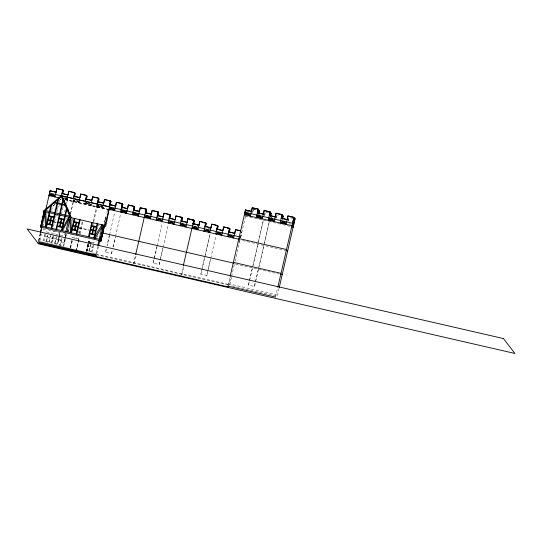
<?xml version="1.0" encoding="UTF-8"?>
<svg xmlns="http://www.w3.org/2000/svg" width="542" height="542" viewBox="0 0 542 542"><rect width="100%" height="100%" fill="white"/><g stroke="black" fill="none" stroke-linecap="round" stroke-linejoin="round"><path stroke-width="0.41" stroke-dasharray="2.71 2.03" d="M66.165 199.51L65.392 197.762M101.95 207.81L101.815 206.814M66.991 198.203L66.591 200.073L66.293 198.785L64.173 197.844L66.47 198.358L66.219 199.585M85.263 201.339L84.83 203.867L85.196 202.281M91.056 203.528L90.785 205.235L91.151 203.65M93.265 221.319L97.174 204.077M102.966 206.265L102.689 207.979L103.061 206.387M68.407 231.183L68.753 229.605M39.281 240.682L41.084 232.708M64.837 238.561L63.895 242.653L57.94 241.278L59.241 235.54M59.424 234.72L59.979 232.261M63.895 242.653L65.189 236.908M65.379 236.088L65.934 233.629L65.026 237.742M86.916 251.637L88.542 244.462M88.719 243.67L89.626 239.679M111.53 253.615L112.269 250.329L111.53 253.615L105.575 252.24L106.313 248.961M109.477 235.018L107.059 245.682L109.349 235.885M113.014 247.05L115.243 237.206M134.369 263.398L136.178 255.424M162.939 248.216L159.165 264.571L153.21 263.202L157.112 245.98M159.165 264.571L160.466 258.832M160.649 258.012L162.878 248.168M182.004 274.36L183.813 266.386M206.8 275.532L210.513 259.13L206.8 275.532L200.845 274.164L204.747 256.942M231.448 277.348L229.639 285.322L96.591 254.706M231.624 276.549L234.517 263.791L278.866 273.995M258.405 269.293L254.435 286.494L248.48 285.126L252.382 267.904M254.435 286.494L258.331 269.272M279.083 288.31L277.274 296.284L230.458 285.512M38.678 240.783L40.514 232.843M39.959 240.384L41.429 234.036M43.435 225.499L43.794 223.941M43.929 228.792L43.794 229.388L43.902 228.751M43.766 229.347L44.986 229.659L45.121 229.063M44.708 233.954L43.069 241.115L60.69 245.167L62.147 238.805M45.44 234.022L43.949 240.567L51.686 242.342L52.994 236.678M51.619 210.425L52.56 206.346L55.115 204.144M46.355 241.109L47.262 237.172L44.844 236.617M47.682 235.363L47.317 236.935L44.898 236.38M46.592 241.163L47.5 237.233L49.925 237.789L49.017 241.718M47.92 235.418L47.554 236.989L49.979 237.552L50.345 235.98M50.453 230.262L50.345 230.892L49.153 230.621M49.261 241.773L50.169 237.843L52.588 238.399M50.948 234.462L50.223 237.606L52.642 238.162M53.57 226.407L56.138 215.296M56.944 211.814L57.472 209.517M57.648 208.751L58.529 204.93L60.616 205.411M59.044 202.708L59.417 201.089M54.051 231.116L53.915 231.712L54.024 231.082L51.91 230.628M53.001 236.59L51.686 242.342M54.078 235.181L52.405 242.511L60.142 244.293L61.639 237.748M61.354 214.436L63.292 206.028M54.81 243.053L55.718 239.124L53.299 238.568M56.321 236.522L55.772 238.887L53.353 238.324M55.047 243.107L55.955 239.178L58.38 239.733L57.472 243.663M56.375 237.369L56.009 238.941L58.434 239.496L59.342 235.567M58.787 232.179L58.678 232.809L59.871 233.087L59.979 232.45M66.537 199.998L66.903 198.406M67.33 198.169L66.91 199.68M67.648 198.582L67.337 200.242L67.743 198.704M57.94 241.278L58.882 237.193M59.071 236.373L60.013 232.288M64.681 211.739L65.06 210.1M66.625 203.657L67.757 198.751M57.716 243.717L58.624 239.788L61.043 240.343M59.586 235.621L58.678 239.55L61.097 240.106M65.839 219.449L66.117 218.23M64.173 233.446L64.037 234.042L65.23 234.32L65.338 233.683L66.531 233.961M72.919 201.129L73.285 199.537M73.238 201.536L73.604 199.951M70.446 213.927L73.698 200.073M70.501 214.029L73.712 200.12M74.03 199.713L73.637 201.258M63.549 245.567L65.386 237.633M65.568 236.834L66.3 233.663M63.597 246.664L65.243 239.517M65.975 236.339L66.348 234.754M74.01 201.746L74.349 200.12M74.525 199.93L74.037 201.78C74.742 199.652 78.888 200.554 78.502 202.81L78.902 200.94M68.238 231.976L68.78 229.645M72.282 218.765L72.025 222.267M78.346 201.062L78.075 202.254L77.303 200.506M79.24 200.913L78.82 202.423M79.559 201.319L79.247 202.979L79.654 201.441M70.236 247.199L72.526 237.098L79.437 238.69L76.964 249.564M70.514 248.006L72.526 239.273M70.541 248.046L72.553 239.313M85.507 202.688L85.202 204.354L85.609 202.816M89.206 203.243L90.013 205.032L90.257 203.799L85.792 202.776L85.575 204.036L85.941 202.451M86.253 202.864C83.983 206.306 90.663 200.601 90.412 205.553L90.812 203.677M85.948 204.524L86.429 202.674M79.45 233.893L82.235 221.841M86.408 203.772L87.133 200.628M76.097 250.966L78.116 242.233M78.299 241.441L78.847 239.056L72.926 237.721M76.131 251L78.875 239.097M80.06 233.961L82.858 221.841M91.463 204.056L91.158 205.723L91.557 204.185M96.74 206.61L97.106 205.018M93.082 245.363L91.686 251.427L86.91 250.316L88.644 242.789M86.923 250.329L88.319 244.273M92.939 225.16L93.509 222.694M93.698 221.874L97.418 205.432M97.851 205.188L97.452 206.739M98.339 205.411L97.851 207.261L98.163 205.601M97.851 207.261L98.102 206.035L102.594 207.098L102.323 208.291C102.648 206.17 99.166 205.282 98.007 206.861M98.312 206.516L99.044 203.372M89.173 250.838L90.108 246.786L87.845 246.271M90.907 243.311L90.162 246.549L87.899 246.027M89.41 250.892L90.345 246.847L92.607 247.362M101.916 207.769L102.167 206.543M92.14 252.159L94.328 242.62L88.373 241.251L86.185 250.79L92.133 252.145M97.492 229.07L97.872 227.437M98.204 226.007L98.481 224.794M102.289 208.257L102.716 206.421M103.373 206.8L103.061 208.46L103.468 206.922M96.022 253.141L97.492 246.793M96.713 254.035L98.359 246.888M104.674 221.759L105.419 218.514M105.297 219.767L105.988 216.692M105.575 252.24L106.327 248.968M109.538 235.065L114.782 212.024M113.034 247.071L115.304 237.254M115.493 236.434L120.737 213.392M133.427 264.239L135.534 255.268M153.21 263.202L156.984 246.847M157.173 246.027L162.417 222.986M163.128 247.396L168.372 224.354M180.879 275.993L183.169 266.224M208.602 229.327L208.907 227.999M209.212 228.887L209.537 227.457M205.127 255.296L210.052 233.948M200.845 274.164L204.619 257.809M204.808 256.989L210.093 234.09M210.763 258.358L216.007 235.316M228.053 285.322L229.971 277.172M228.514 286.955L230.804 277.186M238.826 242.701L239.395 240.235M240.485 237.626L241.705 232.322M235.086 261.325L240.018 239.977M240.587 237.511L245.512 216.156M240.621 237.667L241.881 231.563M253.338 209.117L252.511 212.688L251.766 212.518M252.626 212.837L253.283 209.984M258.771 215.093L259.076 213.772M252.951 265.438L258.256 242.443M258.446 241.624L263.317 220.194M264.421 215.431L265.241 211.861M248.48 285.126L252.45 267.924M252.64 267.104L257.931 244.171M258.121 243.351L263.419 220.418M264.537 215.581L265.356 212.01L269.083 212.864M258.9 266.806L264.211 243.812M264.401 242.992L269.272 221.563M258.595 268.473L263.886 245.54M264.076 244.72L269.374 221.786M276.495 217.457L277.152 214.598M276.44 218.318L277.267 214.747L278.757 215.093M288.236 220.912L289.062 217.335M288.351 221.061L289.177 217.484L292.897 218.345M275.505 297.077L277.606 288.134M38.529 240.729L40.264 233.345M86.164 251.691L87.899 244.306M88.095 243.487L89.057 239.381M104.2 223.229L105.04 219.991M105.25 219.178L106.34 215.167M106.808 213.162L106.977 212.498M107.18 211.719L107.783 209.375M97.716 204.788L97.113 207.091L96.679 206.536M73.61 201.224L74.979 199.971M85.514 203.961L86.889 202.708M246.414 215.926L246.203 216.258M258.168 219.07L258.317 218.663M270.228 221.407L270.018 221.732M96.672 237.782L99.308 233.467M59.606 200.276L60.704 199.327M52.804 206.197L54.722 204.551M59.823 200.147L61.097 199.049M98.8 205.452L97.425 206.705L97.702 205.513L102.194 206.577M254.083 209.287L255.567 209.632M253.453 209.266L255.682 209.781M258.466 214.063L259.537 214.388M282.28 219.544L283.141 219.808M246.671 211.468L248.907 211.983M270.485 216.949L271.976 217.295M289.293 223.785L290.776 224.124M245.458 216.082L291.447 226.664M64.606 198.331L66.842 198.839M86.219 203.331L90.656 204.32M64.647 199.165L108.644 209.347M65.02 199.646L107.729 209.476M65.074 199.693L107.783 209.551M242.477 240.54L285.187 250.37M47.662 213.345L49.688 213.812M56.835 215.452L58.224 215.777M54.22 221.847L55.867 222.227M78.725 227.471L88.719 229.781M53.834 222.213L56.293 222.782M79.295 228.074L89.145 230.343M78.597 228.04L80.69 228.528M78.536 231.488L79.931 231.813M78.204 232.044L79.796 232.41M47.872 229.666L49.261 229.984M55.243 231.393L57.384 231.888M53.888 231.678L55.074 231.949M62.892 235.641L45.271 231.59M88.834 241.983L91.334 242.559L90.399 246.603L92.662 247.125M88.847 241.996L93.61 243.094M228.426 283.737L276.061 294.699M59.058 245.458L61.524 246.021M92.729 253.202L95.196 253.771M96.015 253.961L229.07 284.577M247.985 211.739L248.466 211.861M271.806 217.22L271.115 216.969M101.117 205.987L101.537 206.373M78.746 201.583L74.308 200.594M78.129 202.329L78.373 201.096L73.908 200.073M72.865 201.055L73.292 201.61"/><path stroke-width="0.81" d="M149.572 218.243L149.524 218.69L149.802 217.505L145.337 216.475L145.06 217.667C145.649 215.533 149.274 216.231 149.572 218.243L149.904 216.793M49.417 196.055L49.044 195.574L50.088 190.737L56.043 192.105M54.999 196.942L56.869 188.535L62.825 189.903L62.059 193.84M114.545 210.642L116.408 202.234L122.363 203.602L121.604 207.539M120.5 212.017L122.363 203.602M126.455 213.385L128.319 204.971L134.274 206.346L133.515 210.282M132.404 214.754L134.274 206.346M138.359 216.123L140.229 207.715L146.184 209.083L145.425 213.02M150.269 218.866L152.139 210.452L158.095 211.827L157.329 215.763M156.225 220.235L158.095 211.827M162.18 221.603L164.043 213.196L169.998 214.564L169.239 218.501M168.135 222.972L169.998 214.564M174.09 224.347L175.954 215.933L181.909 217.301L181.15 221.244M180.039 225.716L181.909 217.301M185.994 227.084L187.864 218.677L193.819 220.045L193.06 223.982M197.905 229.828L199.774 221.414L205.73 222.782L204.964 226.725M203.86 231.197L205.73 222.782M209.815 232.565L211.678 224.158L217.633 225.526L216.875 229.462M215.77 233.934L217.633 225.526M221.725 235.303L223.589 226.895L229.544 228.263L228.785 232.206M227.674 236.678L229.544 228.263M233.629 238.046L235.499 229.639L240.709 230.838M250.397 216.129L252.26 207.722L251.549 211.441L245.485 209.923L230.16 276.352M256.346 217.505L258.216 209.09L252.26 207.722M262.301 218.873L264.171 210.459L270.126 211.834L269.367 215.77M268.256 220.242L270.126 211.834M274.211 221.61L276.081 213.202L282.036 214.571L281.271 218.507M280.167 222.979L282.036 214.571M286.122 224.354L287.985 215.94L293.94 217.315L277.795 287.307M279.259 287.511L293.147 227.118L292.077 225.723L293.94 217.315M99.233 241.271L100.859 241.644L104.687 224.944M104.836 224.205L105.134 222.742M104.01 226.095L105.649 226.468L109.653 206.902L62.018 195.94L61.625 195.425L43.252 211.258L44.275 212.6M103.732 225.248L100.507 239.639L103.82 225.364M41.551 228.243L40.575 226.976L44.146 211.495L61.375 196.644M44.119 212.423L40.996 225.973L44.126 211.461M41.28 225.377L42.019 222.24M42.92 218.345L43.638 215.228M43.888 214.063L44.234 212.572M40.697 232.051L41.795 227.288M42.039 226.055L45.338 211.766M45.63 210.357L50.088 190.737M45.914 226.949L49.207 212.66M49.485 211.468L50.806 205.757M46.504 227.084L49.803 212.796M50.081 211.604L51.585 205.079M56.158 192.254L56.869 188.535M49.43 223.995L50.189 220.709L48.089 220.228M51.077 216.847L50.318 220.14L48.224 219.652M49.999 224.124L50.758 220.838L52.852 221.326M51.646 216.983L50.887 220.269L52.987 220.75M51.273 228.182L54.566 213.894M54.844 212.701L57.852 199.68M51.863 228.317L55.162 214.029M55.44 212.837L58.631 199.009M61.449 195.858L62.825 189.903M62.554 193.494L63.251 190.459L62.676 193.589M56.036 229.28L59.335 214.984M59.606 213.799L62.797 199.964M56.625 229.415L59.925 215.127M60.203 213.934L63.211 200.913M59.552 226.326L60.311 223.04L58.211 222.559M61.199 219.178L60.44 222.464L58.346 221.983M60.121 226.454L60.88 223.168L62.974 223.65M61.768 219.314L61.009 222.599L63.109 223.08M67.398 197.227L68.773 191.272L74.728 192.64L73.969 196.583M68.068 194.991L68.773 191.272M61.395 230.513L64.694 216.224M64.965 215.032L66.47 208.507M61.984 230.648L65.284 216.36M65.562 215.167L66.883 209.456M73.353 198.596L74.728 192.64M65.86 231.536L69.159 217.247M74.457 196.231L75.162 193.203L74.586 196.326M67.052 231.813L70.345 217.525L61.348 196.611M70.921 232.701L74.22 218.412M71.517 232.843L74.816 218.548M79.308 199.964L80.683 194.009L86.639 195.384L85.88 199.32M79.972 197.735L80.683 194.009M74.437 229.747L75.196 226.461L73.095 225.98M76.083 222.606L75.324 225.892L73.231 225.411M75.006 229.883L75.765 226.597L77.865 227.078M76.659 222.735L75.9 226.021L77.994 226.509M76.28 233.934L79.579 219.645M76.876 234.076L80.175 219.781M85.263 201.339L86.639 195.384M86.368 198.975L87.066 195.94L86.496 199.07M91.219 202.708L92.594 196.753L98.549 198.121L97.79 202.058M91.883 200.472L92.594 196.753M88.481 236.746L91.781 222.457M89.078 236.881L92.377 222.593M97.174 204.077L98.549 198.121M98.278 201.712L98.976 198.684L98.407 201.807M91.998 233.792L92.757 230.506L90.663 230.025M93.651 226.644L92.892 229.937L90.799 229.449M92.574 233.92L93.332 230.635L95.426 231.116M94.22 226.78L93.461 230.065L95.561 230.546M93.841 237.979L97.14 223.69M94.437 238.114L97.736 223.826M103.129 205.445L104.504 199.49L110.46 200.865L109.694 204.801M103.793 203.216L104.504 199.49M99.2 239.212L102.499 224.923M97.858 245.201L98.956 240.438L99.64 241.332L98.542 246.095M100.859 241.644L100.121 240.675L103.691 225.194L104.437 226.163M100.663 239.842L103.949 225.533M104.166 225.811L100.866 240.099L104.179 225.831M104.294 225.98L101.11 240.418L100.392 239.483L40.894 225.838M109.084 206.82L110.46 200.865M109.382 208.087L109.653 206.902L104.884 225.472L43.252 211.258M110.189 204.456L110.886 201.421L109.396 201.082M110.311 204.551L110.886 201.421M109.89 209.137L110.256 207.545M110.222 209.253L110.588 207.681M110.995 207.566L110.663 208.995L112.424 208.887L113.529 209.375M110.493 204.754L115.703 205.953L116.408 202.234M121.923 207.952L122.797 204.165L122.052 208.033M121.794 211.875L122.167 210.289M122.133 211.997L122.499 210.425M122.573 211.732L122.905 210.303M123.42 210.255L123.115 211.583L125.432 212.112M126.09 211.312L125.71 213.209C126.09 210.906 121.848 209.876 121.245 212.186L121.516 210.994L125.981 212.024M127.607 208.697L121.544 207.173L127.607 208.697L128.319 204.971M133.827 210.689L134.701 206.902L133.955 210.77M133.705 214.618L134.07 213.026M134.043 214.734L134.402 213.162M134.484 214.476L134.816 213.047M135.331 212.999L135.026 214.32L137.343 214.856M137.993 214.056L137.614 215.953C138 213.643 133.752 212.613 133.149 214.923L133.427 213.731L137.892 214.761M139.518 211.434L133.447 209.917L139.518 211.434L140.229 207.715M146.184 209.083L135.73 254.442M145.737 213.433L146.611 209.646L145.866 213.514M146.394 217.213L146.719 215.784M147.241 215.736L146.929 217.064L149.253 217.593M151.591 213.46L152.139 210.452M157.647 216.17L158.521 212.383L157.031 212.037M157.776 216.251L158.521 212.383M158.298 219.957L158.63 218.521M158.84 219.801L159.145 218.48M161.712 220.242L161.435 221.434C161.814 219.124 157.573 218.094 156.97 220.404L157.241 219.212L160.994 220.106M163.501 216.204L164.043 213.196M169.558 218.914L170.432 215.12L168.941 214.781M169.687 218.995L170.432 215.12M170.208 222.694L170.54 221.265M171.055 221.217L170.75 222.545L173.067 223.074M173.616 222.986L173.345 224.171C173.725 221.868 169.483 220.838 168.88 223.148L169.151 221.956L172.905 222.85M175.242 219.659L169.179 218.135L175.242 219.659L175.954 215.933M181.462 221.651L182.336 217.864L180.852 217.518M181.59 221.732L182.336 217.864M182.119 225.438L182.451 224.002M182.966 223.961L182.661 225.282L184.463 225.519M185.527 225.723L185.249 226.915C185.635 224.605 181.387 223.575 180.784 225.885L181.062 224.693L184.808 225.587M187.153 222.396L181.082 220.879L187.153 222.396L187.864 218.677M193.819 220.045L183.365 265.404M193.372 224.395L194.246 220.601L192.017 220.093M193.501 224.476L194.246 220.601M194.029 228.175L194.354 226.746M194.876 226.698L194.564 228.019L196.373 228.263M197.437 228.467L197.159 229.652C197.539 227.349 193.298 226.319 192.695 228.629L192.972 227.437L196.719 228.331M199.063 225.133L192.993 223.616L199.063 225.133L199.774 221.414M205.282 227.132L206.156 223.345L203.921 222.83M205.581 226.468L206.156 223.345M209.347 231.204L209.07 232.396C209.449 230.086 205.208 229.056 204.605 231.366L204.876 230.174L208.629 231.068M210.973 227.877L204.903 226.36L210.973 227.877L211.631 225.018M217.193 229.876L218.067 226.082L215.831 225.567M217.491 229.212L218.067 226.082M221.251 233.941L220.98 235.133C221.36 232.83 217.118 231.8 216.515 234.11L216.786 232.918L220.54 233.812M222.877 230.614L216.814 229.097L222.877 230.614L223.541 227.762M229.097 232.613L229.971 228.826L227.742 228.311M229.401 231.949L229.971 228.826M234.788 233.358L228.717 231.84L234.788 233.358L235.445 230.499M245.485 209.923L244.496 214.835L292.077 225.723M245.824 214.497L246.19 212.911M246.569 214.666L246.935 213.081M246.745 214.476L247.03 212.992M247.328 214.605L247.653 213.175M247.857 214.503L248.161 213.182M248.304 215.127L248.663 213.562M257.457 213.026L258.216 209.09M257.714 217.308L258.1 215.648M258.588 213.521L259.293 210.486L257.802 210.147M258.717 213.616L259.293 210.486M258.473 217.41L258.846 215.818M258.656 217.22L258.934 215.736M259.232 217.342L259.564 215.912M259.76 217.247L260.065 215.919M260.214 217.87L260.573 216.299M263.459 214.185L257.389 212.66L263.459 214.185L264.171 210.459M269.625 220.045L270.004 218.385M270.499 216.258L271.196 213.23L269.713 212.884M270.627 216.353L271.196 213.23M270.383 220.147L270.844 218.473M270.56 219.957L270.898 218.514M271.142 220.086L271.474 218.656M271.522 220.648L271.827 219.327M272.118 220.608L272.484 219.043M275.37 216.922L269.299 215.404L275.37 216.922L276.081 213.202M282.409 219.002L283.107 215.967L281.616 215.628M282.707 218.351L283.107 215.967M282.294 222.891L282.755 221.217M282.47 222.701L282.802 221.258M283.053 222.823L283.385 221.393M284.028 223.351L284.394 221.78M287.28 219.666L281.21 218.141L287.28 219.666L287.985 215.94M293.093 227.044L295.017 218.711L293.527 218.365M295.017 218.711L293.147 227.118L291.447 226.664M40.46 232.525L41.619 227.599M62.411 228.826L68.665 217.132M62.479 230.763L68.739 219.07M94.857 236.292L101.896 224.781M95.046 238.256L102.079 226.746M51.124 195.296L53.468 195.377M98.556 201.936L102.987 202.965M206.475 230.763L208.284 231M218.385 233.5L220.194 233.744M230.296 236.244L232.098 236.481M159.443 219.767L161.164 220.337M114.755 206.163L115.1 206.238M197.098 225.126L197.654 225.248M88.807 199.659L86.673 199.273M253.121 208.04L258.331 209.239M264.286 210.608L270.241 211.983M276.196 213.352L282.152 214.72M288.1 216.089L294.055 217.464M257.917 210.296L259.401 210.635M269.821 213.033L271.312 213.379M281.732 215.777L283.222 216.116M293.642 218.514L295.133 218.86M245.601 210.072L251.549 211.441M244.93 212.308L292.565 223.263M56.985 188.684L62.933 190.052M68.888 191.421L74.098 192.62M80.799 194.158L86.009 195.357M92.709 196.902L97.919 198.101M105.358 199.815L110.568 201.014M116.523 202.383L122.478 203.751M128.434 205.12L134.389 206.495M140.344 207.864L146.299 209.232M152.255 210.601L158.203 211.976M164.158 213.345L170.113 214.713M176.069 216.082L182.024 217.45M187.979 218.826L193.934 220.194M199.89 221.563L205.838 222.931M217.748 225.675L211.678 224.158M229.659 228.412L223.589 226.895M240.824 230.987L235.499 229.639M109.511 201.231L111.002 201.57M121.422 203.968L122.912 204.314M67.953 194.842L61.998 193.474L67.323 194.822M79.857 197.586L73.908 196.218L79.227 197.566M91.767 200.323L85.927 199.104M103.678 203.067L97.838 201.841M157.268 215.398L163.338 216.915L157.383 215.547M50.203 190.886L55.413 192.085M74.335 196.773L75.135 197.017M86.246 199.517L87.045 199.761M98.149 202.254L98.895 202.423M110.06 204.991L110.805 205.167M122.716 207.904L122.085 207.884M134.626 210.648L133.996 210.621M49.539 193.115L240.079 236.962M217.931 233.609L219.422 233.954M238.941 238.575L286.576 249.537M49.044 195.574L59.722 198.026M108.59 209.273L239.584 239.415M286.007 250.56L287.653 250.939M54.715 202.383L57.1 202.932M57.696 203.067L61.863 204.029M62.459 204.165L64.844 204.713M54.146 202.877L56.964 203.528M57.56 203.663L61.727 204.619M62.323 204.761L65.142 205.404M45.298 210.506L69.749 216.129M49.119 215.77L53.882 216.868M59.241 218.101L64.003 219.198M74.125 221.529L78.888 222.627M91.693 225.567L96.456 226.664M48.983 216.366L53.746 217.464M59.105 218.697L63.868 219.795M73.99 222.125L78.753 223.216M91.557 226.163L96.32 227.261M233.446 262.396L281.081 273.358M102.682 232.999L234.09 263.236M280.512 274.374L282.152 274.753M47.33 223.514L52.093 224.612M57.452 225.845L62.215 226.935M72.337 229.266L77.106 230.364M89.904 233.311L94.667 234.408M47.195 224.11L51.957 225.208M57.316 226.441L62.079 227.532M72.201 229.862L76.964 230.96M89.769 233.907L94.532 235.004M40.575 226.976L100.121 240.675M69.694 249.523L70.142 249.598M227.87 286.122L275.505 297.077M37.974 243.114L228.514 286.955M89.41 199.802L91.137 200.303M135.785 211.014L136.347 211.15M194.856 224.598L195.33 224.713M182.945 221.854L183.42 221.976M230.58 232.816L230.004 232.667M115.703 205.953L109.748 204.585M76.578 251.075L76.097 250.966M63.353 198.989L62.018 195.94L71.198 217.694L61.625 195.425M64.024 200.513L64.688 202.044M65.69 204.334L66.361 205.858M67.364 208.148L68.028 209.673M70.839 217.633L71.341 230.878M69.925 219.347L70.426 232.593M45.833 211.881L46.334 225.126M44.918 213.589L45.42 226.834M54.302 196.319L54.254 196.773L54.532 195.581L50.067 194.551L49.789 195.743C50.379 193.609 54.004 194.307 54.302 196.319M113.847 210.018L113.8 210.472L114.077 209.28L109.606 208.257L109.335 209.442C109.924 207.315 113.549 208.013 113.847 210.018M232.931 237.423L232.884 237.877L233.162 236.685L228.697 235.655L228.419 236.847C229.009 234.713 232.64 235.411 232.931 237.423M249.693 215.506L249.652 215.96L249.923 214.767L245.458 213.744L245.187 214.93C245.77 212.803 249.401 213.501 249.693 215.506M261.603 218.25L261.562 218.697L261.833 217.511L257.369 216.482L257.091 217.674C257.68 215.54 261.312 216.238 261.603 218.25M273.514 220.987L273.466 221.441L273.744 220.248L269.279 219.225L269.001 220.411C269.591 218.277 273.215 218.982 273.514 220.987M285.424 223.731L285.377 224.178L285.654 222.992L281.183 221.963L280.912 223.155C281.501 221.021 285.126 221.719 285.424 223.731M146.191 212.898L145.358 212.654L151.428 214.178L146.191 212.898M503.45 338.567L27.1 228.961L38.55 243.859L514.9 353.465L503.45 338.567M95.656 254.726L38.496 241.576L39.41 242.769L96.347 255.621L95.656 254.726"/></g></svg>
